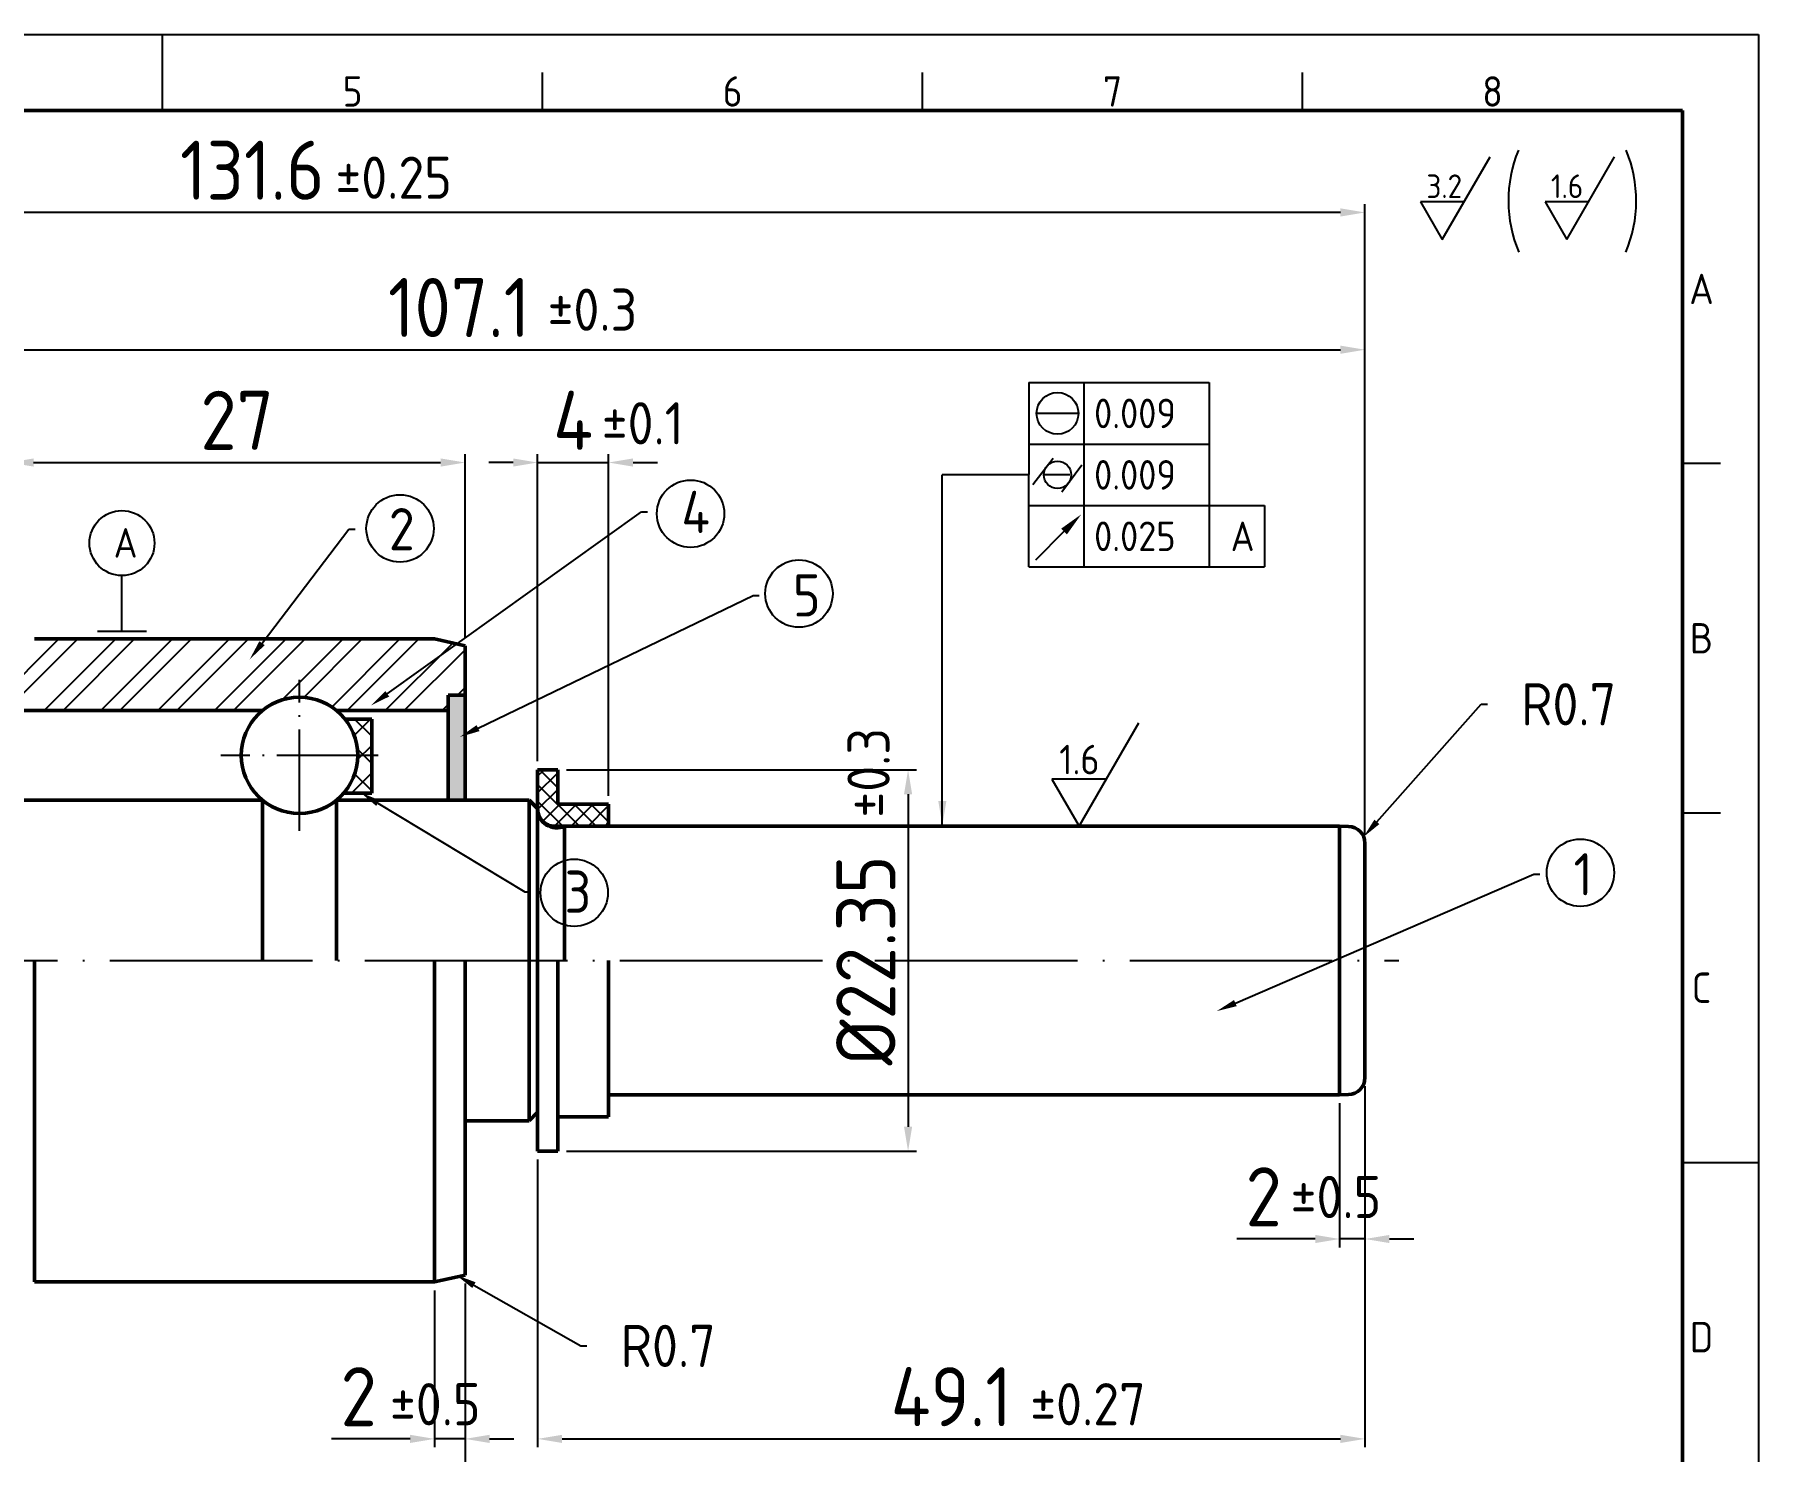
# Model space of a CAD drawing. Extents: x 8 to 197, y 6 to 139.
# Drawn here: x 95.3 to 197.4, y 55.3 to 139.3 of the extents above; entities that cross this region are included whole.
import ezdxf
from ezdxf import colors
from ezdxf.entities.mleader import LeaderData, LeaderLine
from ezdxf.enums import TextEntityAlignment as Align
from ezdxf.math import Vec2, Vec3

# ---------------------------------------------------------------- set-up
doc = ezdxf.new("R2010")
doc.units = 0
doc.header["$LTSCALE"] = 0.5
doc.linetypes.add('ACAD_ISO04W100', pattern=[30, 24, -3, 0, -3])
doc.layers.get('0').update_dxf_attribs({"linetype": 'CONTINUOUS'})
doc.layers.get('Defpoints').update_dxf_attribs({"linetype": 'CONTINUOUS'})
for name, color, linetype, lineweight in [('AM_0', 7, 'CONTINUOUS', 50), ('AM_5', 3, 'CONTINUOUS', 25), ('AM_7', 4, 'ACAD_ISO04W100', 25), ('AM_8', 1, 'CONTINUOUS', 25), ('AM_BOR', 7, 'CONTINUOUS', 50)]:
    doc.layers.add(name, color=color, linetype=linetype, lineweight=lineweight)
doc.styles.add('ACISOTS', font='isocp.shx', dxfattribs={"height": 1})
doc.styles.get("Standard").update_dxf_attribs({"font": 'ISOCP.SHX'})
doc.dimstyles.new('AM_ISO', dxfattribs={"dimtxt": 3.5, "dimasz": 2.5, "dimexe": 1, "dimexo": 1, "dimgap": 1.5, "dimtad": 1, "dimdsep": 46, "dimtxsty": 'Standard', "dimcen": 0, "dimclrd": 256, "dimclre": 256, "dimclrt": 2, "dimadec": 0, "dimazin": 2, "dimtp": 0.1, "dimtm": 0.1, "dimtfac": 0.71, "dimtdec": 3, "dimtmove": 0, "dimatfit": 3, "dimfxl": 1, "dimlwd": -1, "dimlwe": -1, "dimarcsym": 0})

# ---------------------------------------------------------------- blocks, each defined once
blk = doc.blocks.new('A3 ZTL')
for p, q in [((401.174168297453, 280.8219178082171), (19.56947162426601, 280.8219178082171)), ((401.174168297453, 9.784735812133079), (401.174168297453, 280.8219178082171))]:
    blk.add_line(p, q)
at = {"layer": 'AM_BOR', "color": 135, "lineweight": 25}
for p, q in [((0, 290.6066536203501), (410.9589041095861, 290.6066536203501)), ((205.4794520547931, 280.8219178082171), (205.4794520547931, 290.6066536203501)), ((410.9589041095861, 290.6066536203501), (410.9589041095861, 5.684341886080801e-14)), ((254.4031311154581, 280.8219178082171), (254.4031311154581, 285.7142857142836)), ((303.326810176123, 280.8219178082171), (303.326810176123, 285.7142857142836)), ((352.250489236788, 280.8219178082171), (352.250489236788, 285.7142857142836)), ((406.0665362035195, 235.3228962817988), (401.174168297453, 235.3228962817988)), ((406.0665362035195, 190.313111545987), (401.174168297453, 190.313111545987)), ((401.174168297453, 145.3033268101751), (410.9589041095861, 145.3033268101751))]:
    blk.add_line(p, q, dxfattribs=at)
at = {"layer": 'AM_BOR', "color": 135, "lineweight": 25, "style": 'ACISOTS'}
for s, p in [('5', (229.9412915851255, 283.2681017612505)), ('6', (278.8649706457905, 283.2681017612505)), ('7', (327.7886497064555, 283.2681017612505)), ('8', (376.7123287671206, 283.2681017612505)), ('A', (403.6203522504863, 257.8277886497048)), ('B', (403.6203522504863, 212.8180039138928)), ('C', (403.6203522504863, 167.808219178081)), ('D', (403.6203522504863, 122.7984344422692))]:
    blk.add_text(s, height=3.9138943248532, dxfattribs=at).set_placement(p, align=Align.MIDDLE)
blk = doc.blocks.new('*D63')
at = {"layer": 'AM_5', "transparency": 16777216}
for p, q in [((119.0175687665205, 64.89461724981578), (119.0175687665205, 55.59302933488584)), ((120.8175687665207, 65.29366764257307), (120.8175687665207, 55.59302933488584)), ((117.5675687665205, 56.09302933488584), (112.9184841208512, 56.09302933488584)), ((120.8175687665207, 56.09302933488584), (119.0175687665205, 56.09302933488584)), ((122.2675687665207, 56.09302933488584), (123.7175687665207, 56.09302933488584))]:
    blk.add_line(p, q, dxfattribs=at)
at = {"layer": 'AM_5', "lineweight": 25, "transparency": 16777216}
for points in [[(117.5675687665205, 56.33469600155251), (117.5675687665205, 55.85136266821917), (119.0175687665205, 56.09302933488584)], [(122.2675687665207, 56.33469600155251), (122.2675687665207, 55.85136266821917), (120.8175687665207, 56.09302933488584)]]:
    blk.add_solid(points, dxfattribs=at)
at = {"layer": 'Defpoints', "color": 0, "lineweight": 25, "transparency": 16777216}
for p in [(119.0175687665205, 65.39461724981578), (120.8175687665207, 65.79366764257307), (119.0175687665205, 56.09302933488584)]:
    blk.add_point(p, dxfattribs=at)
at = {"layer": 'AM_5', "lineweight": 25, "transparency": 16777216, "insert": (114.5180264436859, 58.59337382307482), "char_height": 3.5, "attachment_point": 5}
blk.add_mtext('2', dxfattribs=at)
blk = doc.blocks.new('*D64')
at = {"layer": 'AM_5', "transparency": 16777216}
for p, q in [((174.1175687665206, 76.99905300309122), (174.1175687665206, 67.43884306249424)), ((172.6175687665205, 75.9856172498158), (172.6175687665205, 67.43884306249424)), ((171.1675687665205, 67.93884306249424), (166.5184841208512, 67.93884306249424)), ((174.1175687665206, 67.93884306249424), (172.6175687665205, 67.93884306249424)), ((175.5675687665206, 67.93884306249424), (177.0175687665206, 67.93884306249424))]:
    blk.add_line(p, q, dxfattribs=at)
at = {"layer": 'AM_5', "lineweight": 25, "transparency": 16777216}
for points in [[(171.1675687665205, 68.1805097291609), (171.1675687665205, 67.69717639582758), (172.6175687665205, 67.93884306249424)], [(175.5675687665206, 68.1805097291609), (175.5675687665206, 67.69717639582758), (174.1175687665206, 67.93884306249424)]]:
    blk.add_solid(points, dxfattribs=at)
at = {"layer": 'Defpoints', "color": 0, "lineweight": 25, "transparency": 16777216}
for p in [(174.1175687665206, 77.49905300309122), (172.6175687665205, 76.4856172498158), (172.6175687665205, 67.93884306249424)]:
    blk.add_point(p, dxfattribs=at)
at = {"layer": 'AM_5', "lineweight": 25, "transparency": 16777216, "insert": (168.1180264436858, 70.43918755068322), "char_height": 3.5, "attachment_point": 5}
blk.add_mtext('2', dxfattribs=at)
blk = doc.blocks.new('*D65')
at = {"layer": 'AM_5', "transparency": 16777216}
for p, q in [((174.1175687665206, 76.99905300309122), (174.1175687665206, 55.59302933488584)), ((125.1184044009594, 72.64461724981581), (125.1184044009594, 55.59302933488584)), ((126.5684044009594, 56.09302933488584), (172.6675687665206, 56.09302933488584))]:
    blk.add_line(p, q, dxfattribs=at)
at = {"layer": 'AM_5', "lineweight": 25, "transparency": 16777216}
for points in [[(126.5684044009594, 56.33469600155251), (126.5684044009594, 55.85136266821917), (125.1184044009594, 56.09302933488584)], [(172.6675687665206, 56.33469600155251), (172.6675687665206, 55.85136266821917), (174.1175687665206, 56.09302933488584)]]:
    blk.add_solid(points, dxfattribs=at)
at = {"layer": 'Defpoints', "color": 0, "lineweight": 25, "transparency": 16777216}
for p in [(174.1175687665206, 77.49905300309122), (125.1184044009594, 73.14461724981581), (174.1175687665206, 56.09302933488584)]:
    blk.add_point(p, dxfattribs=at)
at = {"layer": 'AM_5', "lineweight": 25, "transparency": 16777216, "insert": (149.61798658374, 58.59302933488584), "char_height": 3.5, "attachment_point": 5}
blk.add_mtext('49.1', dxfattribs=at)
blk = doc.blocks.new('*D66')
at = {"layer": 'AM_5', "transparency": 16777216}
for p, q in [((93.81756876652057, 103.4446172498157), (93.81756876652057, 114.450468784267)), ((120.8175687665207, 103.5955668570585), (120.8175687665207, 114.450468784267)), ((95.26756876652057, 113.950468784267), (119.3675687665206, 113.950468784267))]:
    blk.add_line(p, q, dxfattribs=at)
at = {"layer": 'AM_5', "lineweight": 25, "transparency": 16777216}
for points in [[(95.26756876652057, 114.1921354509337), (95.26756876652057, 113.7088021176003), (93.81756876652057, 113.950468784267)], [(119.3675687665206, 114.1921354509337), (119.3675687665206, 113.7088021176003), (120.8175687665207, 113.950468784267)]]:
    blk.add_solid(points, dxfattribs=at)
at = {"layer": 'Defpoints', "color": 0, "lineweight": 25, "transparency": 16777216}
for p in [(120.8175687665207, 113.950468784267), (93.81756876652057, 102.9446172498157), (120.8175687665207, 103.0955668570585)]:
    blk.add_point(p, dxfattribs=at)
at = {"layer": 'AM_5', "lineweight": 25, "transparency": 16777216, "insert": (107.3175687665206, 116.450813272456), "char_height": 3.5, "attachment_point": 5}
blk.add_mtext('27', dxfattribs=at)
blk = doc.blocks.new('*D67')
at = {"layer": 'AM_5', "transparency": 16777216}
for p, q in [((66.81756876652065, 64.79366764257307), (66.81756876652065, 48.43861950313817)), ((120.8175687665207, 65.29366764257307), (120.8175687665207, 48.43861950313817)), ((68.26756876652065, 48.93861950313817), (119.3675687665206, 48.93861950313817))]:
    blk.add_line(p, q, dxfattribs=at)
at = {"layer": 'AM_5', "lineweight": 25, "transparency": 16777216}
for points in [[(68.26756876652065, 49.18028616980484), (68.26756876652065, 48.6969528364715), (66.81756876652065, 48.93861950313817)], [(119.3675687665206, 49.18028616980484), (119.3675687665206, 48.6969528364715), (120.8175687665207, 48.93861950313817)]]:
    blk.add_solid(points, dxfattribs=at)
at = {"layer": 'Defpoints', "color": 0, "lineweight": 25, "transparency": 16777216}
for p in [(120.8175687665207, 65.79366764257307), (66.81756876652065, 65.29366764257307), (120.8175687665207, 48.93861950313817)]:
    blk.add_point(p, dxfattribs=at)
at = {"layer": 'AM_5', "lineweight": 25, "transparency": 16777216, "insert": (93.81756876652065, 51.43861950313817), "char_height": 3.5, "attachment_point": 5}
blk.add_mtext('54', dxfattribs=at)
blk = doc.blocks.new('*D68')
at = {"layer": 'AM_5', "transparency": 16777216}
for p, q in [((42.31756876652065, 93.4311814965404), (42.31756876652065, 129.2700796068333)), ((172.6675687665207, 128.7700796068333), (43.76756876652065, 128.7700796068333)), ((174.1175687665207, 91.89018149654031), (174.1175687665207, 129.2700796068333))]:
    blk.add_line(p, q, dxfattribs=at)
at = {"layer": 'AM_5', "lineweight": 25, "transparency": 16777216}
for points in [[(43.76756876652065, 129.0117462735), (43.76756876652065, 128.5284129401666), (42.31756876652065, 128.7700796068333)], [(172.6675687665207, 129.0117462735), (172.6675687665207, 128.5284129401666), (174.1175687665207, 128.7700796068333)]]:
    blk.add_solid(points, dxfattribs=at)
at = {"layer": 'Defpoints', "color": 0, "lineweight": 25, "transparency": 16777216}
for p in [(42.31756876652065, 128.7700796068333), (42.31756876652065, 92.9311814965404), (174.1175687665207, 91.39018149654031)]:
    blk.add_point(p, dxfattribs=at)
at = {"layer": 'AM_5', "lineweight": 25, "transparency": 16777216, "insert": (108.2175687665207, 131.2700796068333), "char_height": 3.5, "attachment_point": 5}
blk.add_mtext('131.6', dxfattribs=at)
blk = doc.blocks.new('*D69')
at = {"layer": 'AM_5', "transparency": 16777216}
for p, q in [((66.81756876652065, 103.5955668570585), (66.81756876652065, 121.135602358172)), ((68.26756876652065, 120.635602358172), (172.6675687665207, 120.635602358172)), ((174.1175687665207, 91.89018149654031), (174.1175687665207, 121.135602358172))]:
    blk.add_line(p, q, dxfattribs=at)
at = {"layer": 'AM_5', "lineweight": 25, "transparency": 16777216}
for points in [[(68.26756876652065, 120.8772690248387), (68.26756876652065, 120.3939356915054), (66.81756876652065, 120.635602358172)], [(172.6675687665207, 120.8772690248387), (172.6675687665207, 120.3939356915054), (174.1175687665207, 120.635602358172)]]:
    blk.add_solid(points, dxfattribs=at)
at = {"layer": 'Defpoints', "color": 0, "lineweight": 25, "transparency": 16777216}
for p in [(174.1175687665207, 120.635602358172), (66.81756876652065, 103.0955668570585), (174.1175687665207, 91.39018149654031)]:
    blk.add_point(p, dxfattribs=at)
at = {"layer": 'AM_5', "lineweight": 25, "transparency": 16777216, "insert": (120.4675687665207, 123.135602358172), "char_height": 3.5, "attachment_point": 5}
blk.add_mtext('107.1', dxfattribs=at)
blk = doc.blocks.new('*D70')
at = {"layer": 'AM_5', "transparency": 16777216}
for p, q in [((126.8183237502476, 95.7446172498158), (147.5574358431424, 95.7446172498158)), ((147.0574358431424, 94.2946172498158), (147.0574358431424, 74.59461724981581)), ((126.8183237502476, 73.14461724981581), (147.5574358431424, 73.14461724981581))]:
    blk.add_line(p, q, dxfattribs=at)
at = {"layer": 'AM_5', "lineweight": 25, "transparency": 16777216}
for points in [[(146.8157691764757, 94.2946172498158), (147.2991025098091, 94.2946172498158), (147.0574358431424, 95.7446172498158)], [(146.8157691764757, 74.59461724981581), (147.2991025098091, 74.59461724981581), (147.0574358431424, 73.14461724981581)]]:
    blk.add_solid(points, dxfattribs=at)
at = {"layer": 'Defpoints', "color": 0, "lineweight": 25, "transparency": 16777216}
for p in [(126.3183237502476, 95.7446172498158), (126.3183237502476, 73.14461724981581), (147.0574358431424, 73.14461724981581)]:
    blk.add_point(p, dxfattribs=at)
at = {"layer": 'AM_5', "lineweight": 25, "transparency": 16777216, "insert": (144.5570913549534, 84.44461724981582), "char_height": 3.5, "attachment_point": 5, "rotation": 90}
blk.add_mtext('%%C22.35', dxfattribs=at)
blk = doc.blocks.new('*D71')
at = {"layer": 'AM_5', "transparency": 16777216}
for p, q in [((125.1184044009594, 96.2446172498158), (125.1184044009594, 114.450468784267)), ((129.318323747905, 94.2036172498158), (129.318323747905, 114.450468784267)), ((123.6684044009594, 113.950468784267), (122.2184044009594, 113.950468784267)), ((125.1184044009594, 113.950468784267), (129.318323747905, 113.950468784267)), ((130.768323747905, 113.950468784267), (132.218323747905, 113.950468784267))]:
    blk.add_line(p, q, dxfattribs=at)
at = {"layer": 'AM_5', "lineweight": 25, "transparency": 16777216}
for points in [[(123.6684044009594, 114.1921354509337), (123.6684044009594, 113.7088021176003), (125.1184044009594, 113.950468784267)], [(130.768323747905, 114.1921354509337), (130.768323747905, 113.7088021176003), (129.318323747905, 113.950468784267)]]:
    blk.add_solid(points, dxfattribs=at)
at = {"layer": 'Defpoints', "color": 0, "lineweight": 25, "transparency": 16777216}
for p in [(129.318323747905, 113.950468784267), (125.1184044009594, 95.7446172498158), (129.318323747905, 93.7036172498158)]:
    blk.add_point(p, dxfattribs=at)
at = {"layer": 'AM_5', "lineweight": 25, "transparency": 16777216, "insert": (127.2183640744322, 116.450468784267), "char_height": 3.5, "attachment_point": 5}
blk.add_mtext('4', dxfattribs=at)

msp = doc.modelspace()

# ---------------------------------------------------------------- hatches: boundary and pattern name
at = {"layer": 'AM_5', "lineweight": 25}
h = msp.add_hatch(dxfattribs=at)
h.set_pattern_fill('ANSI32', color=1, scale=0.25)
h.set_pattern_definition([(45, (0, 0), (-1.683798022700466, 1.683798022700467), []), (45, (1.1225325, 0), (-1.683798022700466, 1.683798022700467), [])])
h.paths.add_polyline_path([(119.0175687665206, 103.4946172498158), (112.8175687665207, 103.4946172498158), (95.3175687665207, 103.4946172498158, -0.3666666666667106), (92.31756876652044, 103.4946172498158), (68.61756876652066, 103.4946172498158), (66.81756876652065, 103.0955668570585), (66.81756876652065, 100.1729934929859), (67.81756876652065, 100.1729934929859), (67.81756876652065, 99.25268285421618), (78.81911122355692, 99.25268285421618), (85.6352395077673, 99.25268285421613), (99.36454807654064, 99.25268285421618), (108.8160263094844, 99.25268285421618, -0.3602279983664717), (113.2104993284451, 99.25268285421618), (119.8175687665207, 99.25268285421618), (119.8175687665207, 100.1729934929859), (120.8175687665207, 100.1729934929859), (120.8175687665207, 103.0955668570585)])
at = {"layer": 'AM_8'}
msp.add_hatch(color=256, dxfattribs=at).paths.add_polyline_path([(120.817568766521, 100.1729934929859), (120.817568766521, 93.94461724981582), (119.817568766521, 93.94461724981585), (119.817568766521, 100.1729934929859)])
h = msp.add_hatch(dxfattribs=at)
h.set_pattern_fill('_U', color=256, scale=1.15, angle=45, style=0, double=1, pattern_type=0)
h.set_pattern_definition([(45, (6.60072145010804, -3.370510498832999), (-0.8131727983645296, 0.8131727983645296), []), (135, (6.60072145010804, -3.370510498832999), (-0.8131727983645297, -0.8131727983645295), [])])
edge = h.paths.add_edge_path()
edge.add_line((115.2901403378326, 94.36293666282873), (115.2901403378326, 98.74956047037172))
edge.add_line((115.2901403378326, 98.7495604703717), (113.7049765418477, 98.7495604703717))
edge.add_arc((111.0132628189647, 96.59865005201601), 3.445538911948003, -40.45660206414129, 38.627857764097996, ccw=False)
edge.add_line((113.6349653259545, 94.36293666282873), (115.2901403378326, 94.36293666282873))
h = msp.add_hatch(dxfattribs=at)
h.set_pattern_fill('_U', color=256, scale=0.7, angle=45, style=0, double=1, pattern_type=0)
h.set_pattern_definition([(45, (-6.2905385102747, -4.370510498833028), (-0.4949747468305832, 0.4949747468305832), []), (135, (-6.2905385102747, -4.370510498833028), (-0.4949747468305833, -0.4949747468305832), [])])
edge = h.paths.add_edge_path()
edge.add_line((125.1183196094123, 93.44461724981585), (125.1183177562787, 93.40019197051299))
edge.add_arc((126.1183118899924, 93.40361724981553), 0.9999999999999988, 180.1962544314504, 181.736696800327)
edge.add_arc((126.2454984420003, 93.42815195250688), 1.128061056996041, 182.786555586778, 199.0503062547735)
edge.add_arc((126.1183118899924, 93.40361724981581), 0.9999999999999951, 200.1001650412039, 270)
edge.add_line((126.1183118899924, 92.40361724981581), (126.7175687665206, 92.40361724981575))
edge.add_line((126.7175687665206, 92.40361724981575), (129.318272374444, 92.40361724981581))
edge.add_line((129.3182723744441, 92.40361724981581), (129.3183237479051, 93.7036172498158))
edge.add_line((129.318323747905, 93.7036172498158), (126.3183237502476, 93.70373580395648))
edge.add_line((126.3183237502476, 93.70373580395648), (126.3183237502476, 95.7446172498158))
edge.add_line((126.3183237502476, 95.7446172498158), (125.1184044009594, 95.7446172498158))
edge.add_line((125.1184044009594, 95.7446172498158), (125.1183135096925, 93.4446233495357))
edge.add_line((125.1183135096925, 93.4446233495357), (125.1183196094123, 93.44461724981585))

# ---------------------------------------------------------------- linework, layer by layer
at = {"layer": 'AM_0'}
for p, q in [((95.31756876652071, 103.4946172498158), (112.8175687665207, 103.4946172498158)), ((112.8175687665207, 103.4946172498158), (119.0175687665206, 103.4946172498158)), ((119.0175687665206, 103.4946172498158), (120.8175687665207, 103.0955668570585)), ((120.8175687665207, 103.0955668570585), (120.8175687665207, 93.96961724981585)), ((120.8175687665207, 100.1729934929859), (119.8175687665207, 100.1729934929859)), ((119.8175687665207, 100.1729934929859), (119.8175687665207, 93.94461724981588)), ((78.81911122355692, 99.25268285421618), (99.36454807654064, 99.25268285421618)), ((89.91306984359687, 99.25268285421618), (108.8160263094844, 99.25268285421618)), ((113.210499328445, 99.25268285421618), (119.8175687665207, 99.25268285421618)), ((113.7049765418477, 98.7495604703717), (115.2901403378326, 98.7495604703717)), ((115.2901403378326, 98.7495604703717), (115.2901403378326, 94.36293666282873)), ((125.1184044009594, 95.7446172498158), (125.1183118907732, 93.40365676786271)), ((126.3183237502476, 95.7446172498158), (125.1184044009594, 95.7446172498158)), ((126.3183237502476, 93.70373580395648), (126.3183237502476, 95.7446172498158)), ((74.42463820459625, 93.94461724981583), (108.8160263094844, 93.94461724981585)), ((108.8160263094844, 93.94461724981585), (108.8160263094844, 84.4446172498158)), ((113.2104993284451, 93.94461724981588), (124.6183196094123, 93.94461724981585)), ((113.2104993284451, 93.94461724981588), (113.2104993284451, 84.4446172498158)), ((115.2901403378326, 94.36293666282873), (113.6349653259545, 94.36293666282873)), ((124.6183196094123, 93.94461724981585), (124.6175687665207, 74.9446172498158)), ((124.6183196094123, 93.94461724981585), (125.1183196094123, 93.44461724981585)), ((125.1175687665207, 75.44461724981578), (125.1183196094123, 93.44461724981585)), ((129.318323747905, 93.7036172498158), (126.3183237502476, 93.70373580395648)), ((129.3182723744441, 92.40361724981581), (129.318323747905, 93.7036172498158)), ((126.1183118899924, 92.40361724981581), (129.3182723744441, 92.40361724981581)), ((126.7175687665206, 92.40361724981581), (172.6175687665205, 92.40361724981577)), ((126.7175687665206, 92.40361724981581), (126.7175687665206, 84.4446172498158)), ((172.6175687665205, 92.40361724981577), (172.6175687665205, 76.48561724981577)), ((172.6175687665207, 92.40361724981574), (173.1437457148285, 92.38983882151587)), ((174.1175687665207, 91.39018149654031), (174.1175687665206, 77.49905300309122)), ((95.31756876652074, 65.3946172498158), (95.31756876652074, 84.4446172498158)), ((119.0175687665206, 84.4446172498158), (119.0175687665206, 65.39461724981578)), ((120.8175687665207, 84.4446172498158), (120.8175687665207, 65.79366764257307)), ((126.3183237502476, 73.14461724981581), (126.3183237502475, 84.44461724981579)), ((129.3182723744441, 84.44461724981579), (129.318323747905, 75.1856172498158)), ((172.6175687665205, 76.4856172498158), (129.3183165347891, 76.48563168003656)), ((172.6175687665205, 76.4856172498158), (173.1437457148284, 76.49939567811568)), ((124.6175687665207, 74.9446172498158), (120.8175687665207, 74.9446172498158)), ((124.6175687665207, 74.9446172498158), (125.1175687665207, 75.44461724981578)), ((125.1184044009594, 73.14461724981581), (125.1183118907732, 75.4855777317689)), ((129.318323747905, 75.1856172498158), (126.3183237502476, 75.18549869567514)), ((126.3183237502476, 75.18549869567514), (126.3183237502476, 73.14461724981581)), ((126.3183237502476, 73.14461724981581), (125.1184044009594, 73.14461724981581)), ((112.8175687665207, 65.3946172498159), (95.31756876652065, 65.39461724981587)), ((119.0175687665206, 65.39461724981578), (112.8175687665207, 65.3946172498159)), ((119.0175687665206, 65.39461724981581), (120.8175687665207, 65.79366764257307))]:
    msp.add_line(p, q, dxfattribs=at)
msp.add_circle((111.0132628189647, 96.59865005201601), 3.445538911947998, dxfattribs=at)
for centre, radius, start, end in [((126.2454984420003, 93.42815195250684), 1.128061056996031, 179.1255345059704, 294.7386233933899), ((126.1183118899924, 93.40361724981581), 1, 179.9977357826972, 270), ((173.1175687665207, 91.39018149654032), 1, 359.9999999999992, 88.4999999999989), ((173.1175687665206, 77.49905300309122), 1, 271.4999999999994, 0)]:
    msp.add_arc(centre, radius, start, end, dxfattribs=at)
at = {"layer": 'AM_5', "lineweight": 25}
for p, q in [((178.6960433860444, 127.1659832442466), (181.5239511925567, 132.0640632442466)), ((186.0723612511302, 127.1659832442466), (188.9002690576425, 132.0640632442466)), ((179.9814560253682, 129.3923832442466), (177.4106307467206, 129.3923832442466)), ((177.4106307467206, 129.3923832442466), (178.6960433860444, 127.1659832442466)), ((187.357773890454, 129.3923832442466), (184.7869486118065, 129.3923832442466)), ((184.7869486118065, 129.3923832442466), (186.0723612511302, 127.1659832442466)), ((154.2090642476353, 118.6835875386009), (154.1977071579647, 107.7635875386008)), ((154.2090642476353, 118.6835875386009), (164.8924642476353, 118.6835875386009)), ((157.4936547677662, 107.7635875386008), (157.4936547677662, 118.6835875386009)), ((164.8924642476353, 118.6835875386009), (164.8924642476353, 115.0435875386009)), ((157.144962943882, 116.8633794215892), (154.6725639284369, 116.8633794215892)), ((154.2090642476353, 115.0435875386009), (164.8924642476353, 115.0435875386009)), ((164.8924642476353, 115.0435875386009), (164.8924642476353, 107.7635875386008)), ((154.447808901345, 112.6396467934581), (155.6558686064454, 114.2119341667433)), ((156.1614543428034, 112.2214915907701), (157.3520546534042, 113.8070409390014)), ((154.2033857028, 113.2235875386009), (149.0859889575035, 113.2235875386009)), ((156.6431573043827, 113.2233794215892), (155.162412520034, 113.2233794215892)), ((154.2090642476353, 111.4035875386009), (168.174186573513, 111.4035875386009)), ((168.174186573513, 111.4035875386009), (168.174186573513, 107.7635875386008)), ((100.4987658241472, 103.9568507242736), (100.4987658241472, 107.251561671755)), ((154.2090642476353, 107.7635875386008), (168.174186573513, 107.7635875386008)), ((99.0416146642909, 103.9568507242736), (101.9559169840035, 103.9568507242736)), ((157.1832872496225, 92.4036172498158), (160.7181720077628, 98.52621724981574)), ((158.7900530487772, 95.18661724981577), (155.5765214504677, 95.18661724981577)), ((155.5765214504677, 95.18661724981577), (157.1832872496225, 92.40361724981578))]:
    msp.add_line(p, q, dxfattribs=at)
at = {"layer": 'AM_5'}
for p, q in [((149.0859889575035, 92.40361724981581), (149.0859889575035, 113.2235875386009)), ((156.2898450038592, 109.8557253844953), (154.6015006627934, 108.1673810434296))]:
    msp.add_line(p, q, dxfattribs=at)
at = {"layer": 'AM_5', "lineweight": 25}
for centre, radius in [((155.9087634361594, 116.8633794215892), 1.23619950772254), ((155.9087634361594, 113.2233794215892), 0.8117731456116188), ((134.1766617315921, 110.9192522850654), 1.995398731426474), ((116.9664336768436, 110.04301753978), 1.995398731426474), ((100.4987658241472, 109.1768507242736), 1.925289052518565), ((140.5958442470139, 106.1806180844691), 1.995398731426474), ((186.8769724350742, 89.6455211944662), 1.995398731426474), ((127.2822813598643, 88.45506349657296), 1.995398731426474)]:
    msp.add_circle(centre, radius, dxfattribs=at)
for centre, start, end in [((190.4578275524148, 129.4646479267778), 157.6018686384349, 202.9314501873766), ((182.3344360970326, 129.4646479267778), 337.0685498126237, 22.39813136156498)]:
    msp.add_arc(centre, 7.849335159521944, start, end, dxfattribs=at)
for points in [[(156.1189608650724, 110.0266095232821), (156.4607291426459, 109.6848412457086), (157.3151498365797, 110.8810302172158)], [(148.8443222908369, 93.89342802735959), (149.3276556241702, 93.89342802735959), (149.0859889575035, 92.44342802735959)]]:
    msp.add_solid(points, dxfattribs=at)
at = {"layer": 'AM_7', "ltscale": 0.5}
for p, q in [((111.0132628189647, 92.13340180518796), (111.0132628189647, 101.0638982988441)), ((115.6806315616726, 96.59865005201601), (106.3458940762568, 96.59865005201601))]:
    msp.add_line(p, q, dxfattribs=at)
at = {"layer": 'AM_7'}
msp.add_line((39.38298751896053, 84.4446172498158), (176.1243497620189, 84.4446172498158), dxfattribs=at)

# ---------------------------------------------------------------- block references
at = {"layer": 'AM_0', "lineweight": 0, "xscale": 0.46, "yscale": 0.46, "zscale": 0.46}
msp.add_blockref('A3 ZTL', (8.38437222223751, 5.637839441518153), dxfattribs=at)

# ---------------------------------------------------------------- texts
at = {"layer": 'AM_5', "attachment_point": 1}
for s, insert, char_height in [('%%P0.25', (113.1405884007174, 132.081020196465), 2.5), ('3.2', (177.7563078477225, 131.0225542291044), 1.4), ('1.6', (185.1326257128083, 131.0225542291044), 1.4), ('%%P0.3', (125.7083781599489, 124.2571752438463), 2.5), ('%%P0.1', (128.9149876708174, 117.5278269761963), 2.5), ('0.009', (158.0715878066018, 117.7351427257608), 1.75), ('0.009', (158.0715878066018, 114.0951427257608), 1.75), ('0.025', (158.0715878066018, 110.4551427257607), 1.75), ('A', (166.1606121141447, 110.4551427257607), 1.75), ('A', (100.0054323787265, 110.0654535086009), 1.75), ('1.6', (156.00861782672, 97.22433098088804), 1.75), ('%%P0.5', (169.7140226721525, 71.67792592525211), 2.5), ('%%P0.5', (116.3719527791208, 59.39872840330054), 2.5), ('%%P0.27', (154.2917409629635, 59.39872840330054), 2.5)]:
    msp.add_mtext_dynamic_manual_height_columns(s, width=5.488309595672263, gutter_width=10, heights=[0], dxfattribs=dict(at, insert=insert, char_height=char_height))
at = {"layer": 'AM_5', "insert": (143.4663566605548, 92.9094637186156), "char_height": 2.5, "attachment_point": 1, "rotation": 90}
msp.add_mtext_dynamic_manual_height_columns('%%P0.3', width=5.488309595672263, gutter_width=10, heights=[0], dxfattribs=at)

# ---------------------------------------------------------------- dimensions: what is measured, and where the dimension line sits
at = {"layer": 'AM_5', "lineweight": 25}
for base, p1, p2, text, picture, middle in [((42.31756876652065, 128.7700796068333), (174.1175687665207, 91.39018149654031), (42.31756876652065, 92.9311814965404), '131.6', '*D68', (108.2175687665207, 131.2700796068333)), ((174.1175687665207, 120.635602358172), (66.81756876652065, 103.0955668570585), (174.1175687665207, 91.39018149654031), '107.1', '*D69', (120.4675687665207, 123.135602358172)), ((120.8175687665207, 113.950468784267), (93.81756876652057, 102.9446172498157), (120.8175687665207, 103.0955668570585), '27', '*D66', (107.3175687665206, 116.450813272456)), ((129.318323747905, 113.950468784267), (125.1184044009594, 95.7446172498158), (129.318323747905, 93.7036172498158), '4', '*D71', (127.2183640744322, 116.450468784267)), ((174.1175687665206, 56.09302933488584), (125.1184044009594, 73.14461724981581), (174.1175687665206, 77.49905300309122), '49.1', '*D65', (149.61798658374, 58.59302933488584)), ((172.6175687665205, 67.93884306249424), (174.1175687665206, 77.49905300309122), (172.6175687665205, 76.4856172498158), '2', '*D64', (168.1180264436858, 70.43918755068322)), ((120.8175687665207, 48.93861950313817), (66.81756876652065, 65.29366764257307), (120.8175687665207, 65.79366764257307), '54', '*D67', (93.81756876652065, 51.43861950313817)), ((119.0175687665205, 56.09302933488584), (120.8175687665207, 65.79366764257307), (119.0175687665205, 65.39461724981578), '2', '*D63', (114.5180264436859, 58.59337382307482))]:
    dim = msp.add_linear_dim(base=base, p1=p1, p2=p2, text=text, dimstyle='AM_ISO', override={"dimscale": 0.5, "dimtxt": 7, "dimasz": 2.9, "dimdec": 0, "dimlfac": 0.4, "dimclrt": 256, "dimadec": 2, "dimtp": 0, "dimtm": 0.3, "dimtdec": 0}, dxfattribs=at)
    dim.commit()
    dim.dimension.update_dxf_attribs({"geometry": picture, "text_midpoint": middle})
dim = msp.add_linear_dim(base=(147.0574358431424, 73.14461724981581), p1=(126.3183237502476, 95.7446172498158), p2=(126.3183237502476, 73.14461724981581), angle=90, text='%%C22.35', dimstyle='AM_ISO', override={"dimscale": 0.5, "dimtxt": 7, "dimasz": 2.9, "dimdec": 0, "dimlfac": 0.4, "dimclrt": 256, "dimadec": 2, "dimtp": 0, "dimtm": 0.3, "dimtdec": 0}, dxfattribs=at)
dim.commit()
dim.dimension.update_dxf_attribs({"geometry": '*D70', "text_midpoint": (144.5570913549534, 84.44461724981582)})

# ---------------------------------------------------------------- leaders
ml = msp.add_multileader_mtext('Standard', dxfattribs=at)
ml.set_content('4', color=256)
ml.set_leader_properties()
ml.build(insert=Vec2(0, 0))
ml.multileader.update_dxf_attribs({"text_right_attachment_type": 6, "dogleg_length": 0.36, "arrow_head_size": 1.2})
ctx = ml.context
ctx.base_point, ctx.char_height, ctx.arrow_head_size, ctx.plane_origin = Vec3(131.6319750465292, 111.0234191465368), 2.5, 1.2, Vec3(115.2357915344947, 99.54771879301909)
ctx.right_attachment = 6
notes = []
notes.append((ctx, [(0, (1, 1, 0), (131.2719750465292, 111.0234191465368), (1, 0), 0.36, [(0, [(115.2357915344947, 99.54771879301909)], 0, [])])]))
ctx.mtext.insert, ctx.mtext.flow_direction = Vec3(133.6319750465292, 112.2734191465368), 5
ml = msp.add_multileader_mtext('Standard', dxfattribs=at)
ml.set_content('2', color=256)
ml.set_leader_properties()
ml.build(insert=Vec2(0, 0))
ml.multileader.update_dxf_attribs({"text_right_attachment_type": 6, "dogleg_length": 0.36, "arrow_head_size": 1.2})
ctx = ml.context
ctx.base_point, ctx.char_height, ctx.arrow_head_size, ctx.plane_origin = Vec3(114.3010189292924, 110.0020477303551), 2.5, 1.2, Vec3(108.0670023424951, 102.2900684290966)
ctx.right_attachment = 6
notes.append((ctx, [(0, (1, 1, 0), (113.9410189292924, 110.0020477303551), (1, 0), 0.36, [(0, [(108.0670023424951, 102.2900684290966)], 0, [])])]))
ctx.mtext.insert, ctx.mtext.flow_direction = Vec3(116.3010189292924, 111.2520477303551), 5
ml = msp.add_multileader_mtext('Standard', dxfattribs=at)
ml.set_content('5', color=256)
ml.set_leader_properties()
ml.build(insert=Vec2(0, 0))
ml.multileader.update_dxf_attribs({"text_right_attachment_type": 6, "dogleg_length": 0.36, "arrow_head_size": 1.2})
ctx = ml.context
ctx.base_point, ctx.char_height, ctx.arrow_head_size, ctx.plane_origin = Vec3(138.2383473329862, 106.0789089340855), 2.5, 1.2, Vec3(120.5073684147512, 97.68861714685858)
ctx.right_attachment = 6
notes.append((ctx, [(0, (1, 1, 0), (137.8783473329862, 106.0789089340855), (1, 0), 0.36, [(0, [(120.5073684147512, 97.68861714685858)], 0, [])])]))
ctx.mtext.insert, ctx.mtext.flow_direction = Vec3(140.2383473329862, 107.3289089340855), 5
ml = msp.add_multileader_mtext('Standard', dxfattribs=at)
ml.set_content('R0.7', color=256)
ml.set_leader_properties()
ml.build(insert=Vec2(0, 0))
ml.multileader.update_dxf_attribs({"text_right_attachment_type": 6, "dogleg_length": 0.36, "arrow_head_size": 1.2})
ctx = ml.context
ctx.base_point, ctx.char_height, ctx.arrow_head_size, ctx.plane_origin = Vec3(181.3653934225487, 99.62783065611586), 2.5, 1.2, Vec3(174.0274471647761, 91.76057575559855)
ctx.right_attachment = 6
notes.append((ctx, [(0, (1, 1, 0), (181.0053934225487, 99.62783065611586), (1, 0), 0.36, [(0, [(174.0274471647761, 91.76057575559855)], 0, [])])]))
ctx.mtext.insert, ctx.mtext.flow_direction = Vec3(183.3653934225487, 100.8778306561159), 5
ml = msp.add_multileader_mtext('Standard', dxfattribs=at)
ml.set_content('3', color=256)
ml.set_leader_properties()
ml.build(insert=Vec2(0, 0))
ml.multileader.update_dxf_attribs({"text_right_attachment_type": 6, "dogleg_length": 0.36, "arrow_head_size": 1.2})
ctx = ml.context
ctx.base_point, ctx.char_height, ctx.arrow_head_size, ctx.plane_origin = Vec3(124.7133558699025, 88.51841097780192), 2.5, 1.2, Vec3(114.6320800778862, 94.39057232883937)
ctx.right_attachment = 6
notes.append((ctx, [(0, (1, 1, 0), (124.3533558699025, 88.51841097780192), (1, 0), 0.36, [(0, [(114.6320800778862, 94.39057232883937)], 0, [])])]))
ctx.mtext.insert, ctx.mtext.flow_direction = Vec3(126.7133558699025, 89.76841097780192), 5
ml = msp.add_multileader_mtext('Standard', dxfattribs=at)
ml.set_content('1', color=256)
ml.set_leader_properties()
ml.build(insert=Vec2(0, 0))
ml.multileader.update_dxf_attribs({"text_right_attachment_type": 6, "dogleg_length": 0.36, "arrow_head_size": 1.2})
ctx = ml.context
ctx.base_point, ctx.char_height, ctx.arrow_head_size, ctx.plane_origin = Vec3(184.4758352262513, 89.55151790522143), 2.5, 1.2, Vec3(165.3396869288486, 81.44243116480214)
ctx.right_attachment = 6
notes.append((ctx, [(0, (1, 1, 0), (184.1158352262512, 89.55151790522143), (1, 0), 0.36, [(0, [(165.3396869288486, 81.44243116480214)], 0, [])])]))
ctx.mtext.insert, ctx.mtext.flow_direction = Vec3(186.4758352262513, 90.80151790522143), 5
ml = msp.add_multileader_mtext('Standard', dxfattribs=at)
ml.set_content('R0.7', color=256)
ml.set_leader_properties()
ml.build(insert=Vec2(0, 0))
ml.multileader.update_dxf_attribs({"text_right_attachment_type": 6, "dogleg_length": 0.36, "arrow_head_size": 1.2})
ctx = ml.context
ctx.base_point, ctx.char_height, ctx.arrow_head_size, ctx.plane_origin = Vec3(128.0354709658898, 61.60504834561556), 2.5, 1.2, Vec3(120.3005783724937, 65.79828381055296)
ctx.right_attachment = 6
notes.append((ctx, [(0, (1, 1, 0), (127.6754709658898, 61.60504834561556), (1, 0), 0.36, [(0, [(120.3005783724937, 65.79828381055296)], 0, [])])]))
ctx.mtext.insert, ctx.mtext.flow_direction = Vec3(130.0354709658898, 62.85504834561556), 5
for ctx, leaders in notes:
    for number, flags, end, landing, length, lines in leaders:
        leader = LeaderData()
        leader.index, (leader.has_last_leader_line, leader.has_dogleg_vector, leader.attachment_direction) = number, flags
        leader.last_leader_point, leader.dogleg_vector, leader.dogleg_length = Vec3(end), Vec3(landing), length
        for number, points, colour, breaks in lines:
            line = LeaderLine()
            line.index, line.vertices, line.color, line.breaks = number, Vec3.list(points), colors.encode_raw_color(colour), breaks
            leader.lines.append(line)
        ctx.leaders.append(leader)

doc.saveas('drawing.dxf')
